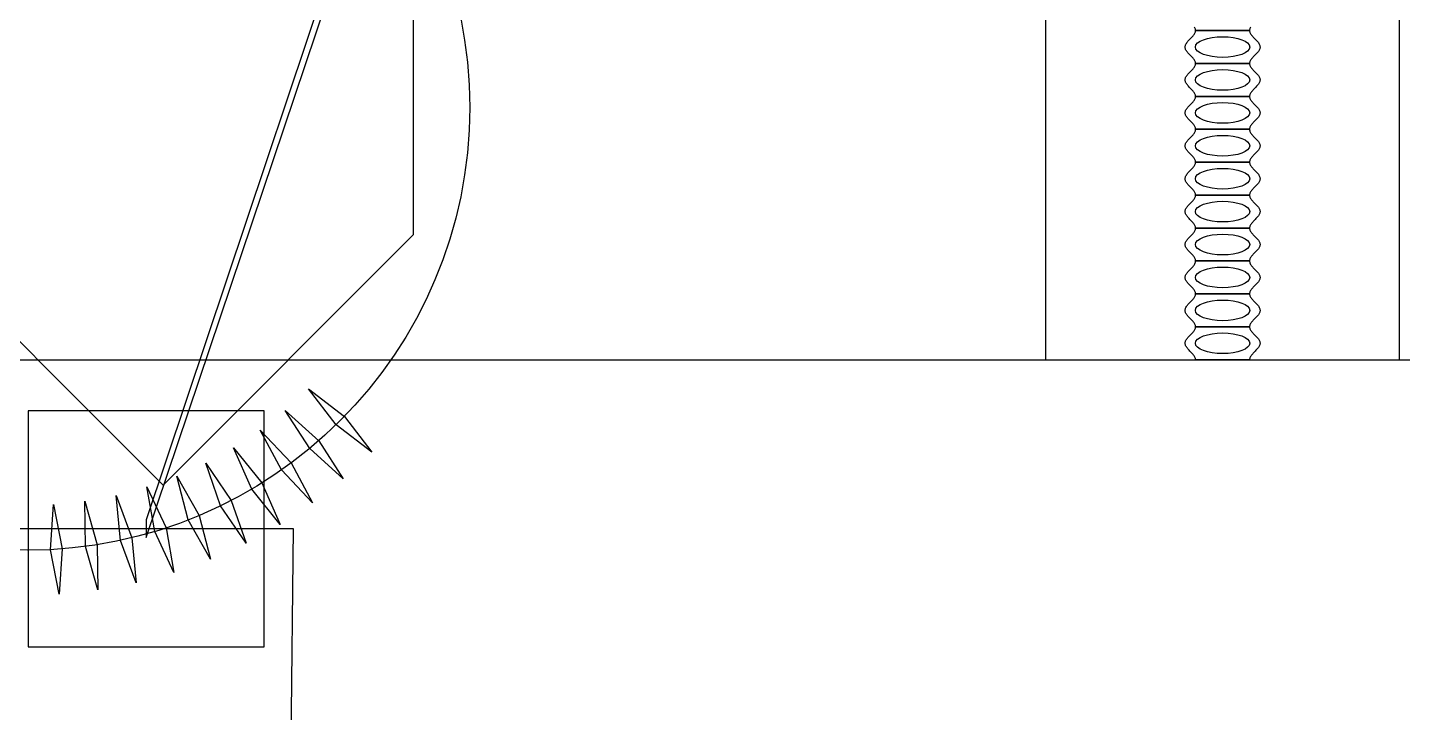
# Model space of a CAD drawing. Extents: x -148 to 112, y -1337 to 1.
# Drawn here: x -20.26 to 3.05, y -67.16 to -55.56 of the extents above; entities that cross this region are included whole.
import ezdxf

# ---------------------------------------------------------------- set-up
doc = ezdxf.new("R2010")
doc.units = 0

msp = doc.modelspace()

# ---------------------------------------------------------------- linework, layer by layer
at = {"layer": 'cure'}
msp.add_lwpolyline([(-3, -61.1868), (3, -61.1868), (3, 0.8132), (-3, 0.8132)], close=True, dxfattribs=at)
at = {"layer": 'M1_Field'}
msp.add_lwpolyline([(-31, -61.1868), (31, -61.1868), (31, 0.8132), (-31, 0.8132)], close=True, dxfattribs=at)
at = {"layer": 'M1_LD'}
msp.add_circle((-20.264, -56.914), 7.5, dxfattribs=at)
at = {"layer": 'M1_Neg'}
for points in [[(-13.9311, -50.3689), (-22.4163, -50.3689), (-26.659, -54.6116), (-17.9616, -63.309), (-13.7189, -59.0663), (-13.7189, -50.5811)], [(-0.4573, -56.1684), (-0.458, -56.157), (-0.4602, -56.1456), (-0.4638, -56.1343), (-0.4687, -56.1229), (-0.4749, -56.1115), (-0.4823, -56.1001), (-0.4907, -56.0887), (-0.5001, -56.0774), (-0.5102, -56.066), (-0.5209, -56.0546), (-0.532, -56.0432), (-0.5433, -56.0318), (-0.5547, -56.0205), (-0.566, -56.0091), (-0.5769, -55.9977), (-0.5873, -55.9863), (-0.597, -55.9749), (-0.606, -55.9636), (-0.6139, -55.9522), (-0.6207, -55.9408), (-0.6263, -55.9294), (-0.6306, -55.918), (-0.6334, -55.9067), (-0.6349, -55.8953), (-0.6349, -55.8839), (-0.6334, -55.8725), (-0.6306, -55.8612), (-0.6263, -55.8498), (-0.6207, -55.8384), (-0.6139, -55.827), (-0.606, -55.8156), (-0.597, -55.8043), (-0.5873, -55.7929), (-0.5769, -55.7815), (-0.566, -55.7701), (-0.5547, -55.7587), (-0.5433, -55.7474), (-0.532, -55.736), (-0.5209, -55.7246), (-0.5102, -55.7132), (-0.5001, -55.7018), (-0.4907, -55.6905), (-0.4823, -55.6791), (-0.4749, -55.6677), (-0.4687, -55.6563), (-0.4638, -55.6449), (-0.4602, -55.6336), (-0.458, -55.6222), (-0.4573, -55.6108), (0.4573, -55.6108), (0.458, -55.6222), (0.4602, -55.6336), (0.4638, -55.6449), (0.4687, -55.6563), (0.4749, -55.6677), (0.4823, -55.6791), (0.4907, -55.6905), (0.5001, -55.7018), (0.5102, -55.7132), (0.5209, -55.7246), (0.532, -55.736), (0.5433, -55.7474), (0.5547, -55.7587), (0.566, -55.7701), (0.5769, -55.7815), (0.5873, -55.7929), (0.597, -55.8043), (0.606, -55.8156), (0.6139, -55.827), (0.6207, -55.8384), (0.6263, -55.8498), (0.6306, -55.8612), (0.6334, -55.8725), (0.6349, -55.8839), (0.6349, -55.8953), (0.6334, -55.9067), (0.6306, -55.918), (0.6263, -55.9294), (0.6207, -55.9408), (0.6139, -55.9522), (0.606, -55.9636), (0.597, -55.9749), (0.5873, -55.9863), (0.5769, -55.9977), (0.566, -56.0091), (0.5547, -56.0205), (0.5433, -56.0318), (0.532, -56.0432), (0.5209, -56.0546), (0.5102, -56.066), (0.5001, -56.0774), (0.4907, -56.0887), (0.4823, -56.1001), (0.4749, -56.1115), (0.4687, -56.1229), (0.4638, -56.1343), (0.4602, -56.1456), (0.458, -56.157), (0.4573, -56.1684)], [(-0.4573, -56.726), (-0.458, -56.7146), (-0.4602, -56.7032), (-0.4638, -56.6919), (-0.4687, -56.6805), (-0.4749, -56.6691), (-0.4823, -56.6577), (-0.4907, -56.6463), (-0.5001, -56.635), (-0.5102, -56.6236), (-0.5209, -56.6122), (-0.532, -56.6008), (-0.5433, -56.5894), (-0.5547, -56.5781), (-0.566, -56.5667), (-0.5769, -56.5553), (-0.5873, -56.5439), (-0.597, -56.5325), (-0.606, -56.5212), (-0.6139, -56.5098), (-0.6207, -56.4984), (-0.6263, -56.487), (-0.6306, -56.4756), (-0.6334, -56.4643), (-0.6349, -56.4529), (-0.6349, -56.4415), (-0.6334, -56.4301), (-0.6306, -56.4188), (-0.6263, -56.4074), (-0.6207, -56.396), (-0.6139, -56.3846), (-0.606, -56.3732), (-0.597, -56.3619), (-0.5873, -56.3505), (-0.5769, -56.3391), (-0.566, -56.3277), (-0.5547, -56.3163), (-0.5433, -56.305), (-0.532, -56.2936), (-0.5209, -56.2822), (-0.5102, -56.2708), (-0.5001, -56.2594), (-0.4907, -56.2481), (-0.4823, -56.2367), (-0.4749, -56.2253), (-0.4687, -56.2139), (-0.4638, -56.2025), (-0.4602, -56.1912), (-0.458, -56.1798), (-0.4573, -56.1684), (0.4573, -56.1684), (0.458, -56.1798), (0.4602, -56.1912), (0.4638, -56.2025), (0.4687, -56.2139), (0.4749, -56.2253), (0.4823, -56.2367), (0.4907, -56.2481), (0.5001, -56.2594), (0.5102, -56.2708), (0.5209, -56.2822), (0.532, -56.2936), (0.5433, -56.305), (0.5547, -56.3163), (0.566, -56.3277), (0.5769, -56.3391), (0.5873, -56.3505), (0.597, -56.3619), (0.606, -56.3732), (0.6139, -56.3846), (0.6207, -56.396), (0.6263, -56.4074), (0.6306, -56.4188), (0.6334, -56.4301), (0.6349, -56.4415), (0.6349, -56.4529), (0.6334, -56.4643), (0.6306, -56.4756), (0.6263, -56.487), (0.6207, -56.4984), (0.6139, -56.5098), (0.606, -56.5212), (0.597, -56.5325), (0.5873, -56.5439), (0.5769, -56.5553), (0.566, -56.5667), (0.5547, -56.5781), (0.5433, -56.5894), (0.532, -56.6008), (0.5209, -56.6122), (0.5102, -56.6236), (0.5001, -56.635), (0.4907, -56.6463), (0.4823, -56.6577), (0.4749, -56.6691), (0.4687, -56.6805), (0.4638, -56.6919), (0.4602, -56.7032), (0.458, -56.7146), (0.4573, -56.726)], [(-0.4573, -57.2836), (-0.458, -57.2722), (-0.4602, -57.2608), (-0.4638, -57.2495), (-0.4687, -57.2381), (-0.4749, -57.2267), (-0.4823, -57.2153), (-0.4907, -57.2039), (-0.5001, -57.1926), (-0.5102, -57.1812), (-0.5209, -57.1698), (-0.532, -57.1584), (-0.5433, -57.147), (-0.5547, -57.1357), (-0.566, -57.1243), (-0.5769, -57.1129), (-0.5873, -57.1015), (-0.597, -57.0901), (-0.606, -57.0788), (-0.6139, -57.0674), (-0.6207, -57.056), (-0.6263, -57.0446), (-0.6306, -57.0332), (-0.6334, -57.0219), (-0.6349, -57.0105), (-0.6349, -56.9991), (-0.6334, -56.9877), (-0.6306, -56.9764), (-0.6263, -56.965), (-0.6207, -56.9536), (-0.6139, -56.9422), (-0.606, -56.9308), (-0.597, -56.9195), (-0.5873, -56.9081), (-0.5769, -56.8967), (-0.566, -56.8853), (-0.5547, -56.8739), (-0.5433, -56.8626), (-0.532, -56.8512), (-0.5209, -56.8398), (-0.5102, -56.8284), (-0.5001, -56.817), (-0.4907, -56.8057), (-0.4823, -56.7943), (-0.4749, -56.7829), (-0.4687, -56.7715), (-0.4638, -56.7601), (-0.4602, -56.7488), (-0.458, -56.7374), (-0.4573, -56.726), (0.4573, -56.726), (0.458, -56.7374), (0.4602, -56.7488), (0.4638, -56.7601), (0.4687, -56.7715), (0.4749, -56.7829), (0.4823, -56.7943), (0.4907, -56.8057), (0.5001, -56.817), (0.5102, -56.8284), (0.5209, -56.8398), (0.532, -56.8512), (0.5433, -56.8626), (0.5547, -56.8739), (0.566, -56.8853), (0.5769, -56.8967), (0.5873, -56.9081), (0.597, -56.9195), (0.606, -56.9308), (0.6139, -56.9422), (0.6207, -56.9536), (0.6263, -56.965), (0.6306, -56.9764), (0.6334, -56.9877), (0.6349, -56.9991), (0.6349, -57.0105), (0.6334, -57.0219), (0.6306, -57.0332), (0.6263, -57.0446), (0.6207, -57.056), (0.6139, -57.0674), (0.606, -57.0788), (0.597, -57.0901), (0.5873, -57.1015), (0.5769, -57.1129), (0.566, -57.1243), (0.5547, -57.1357), (0.5433, -57.147), (0.532, -57.1584), (0.5209, -57.1698), (0.5102, -57.1812), (0.5001, -57.1926), (0.4907, -57.2039), (0.4823, -57.2153), (0.4749, -57.2267), (0.4687, -57.2381), (0.4638, -57.2495), (0.4602, -57.2608), (0.458, -57.2722), (0.4573, -57.2836)], [(-0.4573, -57.8412), (-0.458, -57.8298), (-0.4602, -57.8184), (-0.4638, -57.8071), (-0.4687, -57.7957), (-0.4749, -57.7843), (-0.4823, -57.7729), (-0.4907, -57.7615), (-0.5001, -57.7502), (-0.5102, -57.7388), (-0.5209, -57.7274), (-0.532, -57.716), (-0.5433, -57.7046), (-0.5547, -57.6933), (-0.566, -57.6819), (-0.5769, -57.6705), (-0.5873, -57.6591), (-0.597, -57.6477), (-0.606, -57.6364), (-0.6139, -57.625), (-0.6207, -57.6136), (-0.6263, -57.6022), (-0.6306, -57.5908), (-0.6334, -57.5795), (-0.6349, -57.5681), (-0.6349, -57.5567), (-0.6334, -57.5453), (-0.6306, -57.534), (-0.6263, -57.5226), (-0.6207, -57.5112), (-0.6139, -57.4998), (-0.606, -57.4884), (-0.597, -57.4771), (-0.5873, -57.4657), (-0.5769, -57.4543), (-0.566, -57.4429), (-0.5547, -57.4315), (-0.5433, -57.4202), (-0.532, -57.4088), (-0.5209, -57.3974), (-0.5102, -57.386), (-0.5001, -57.3746), (-0.4907, -57.3633), (-0.4823, -57.3519), (-0.4749, -57.3405), (-0.4687, -57.3291), (-0.4638, -57.3177), (-0.4602, -57.3064), (-0.458, -57.295), (-0.4573, -57.2836), (0.4573, -57.2836), (0.458, -57.295), (0.4602, -57.3064), (0.4638, -57.3177), (0.4687, -57.3291), (0.4749, -57.3405), (0.4823, -57.3519), (0.4907, -57.3633), (0.5001, -57.3746), (0.5102, -57.386), (0.5209, -57.3974), (0.532, -57.4088), (0.5433, -57.4202), (0.5547, -57.4315), (0.566, -57.4429), (0.5769, -57.4543), (0.5873, -57.4657), (0.597, -57.4771), (0.606, -57.4884), (0.6139, -57.4998), (0.6207, -57.5112), (0.6263, -57.5226), (0.6306, -57.534), (0.6334, -57.5453), (0.6349, -57.5567), (0.6349, -57.5681), (0.6334, -57.5795), (0.6306, -57.5908), (0.6263, -57.6022), (0.6207, -57.6136), (0.6139, -57.625), (0.606, -57.6364), (0.597, -57.6477), (0.5873, -57.6591), (0.5769, -57.6705), (0.566, -57.6819), (0.5547, -57.6933), (0.5433, -57.7046), (0.532, -57.716), (0.5209, -57.7274), (0.5102, -57.7388), (0.5001, -57.7502), (0.4907, -57.7615), (0.4823, -57.7729), (0.4749, -57.7843), (0.4687, -57.7957), (0.4638, -57.8071), (0.4602, -57.8184), (0.458, -57.8298), (0.4573, -57.8412)], [(-0.4573, -58.3988), (-0.458, -58.3874), (-0.4602, -58.376), (-0.4638, -58.3647), (-0.4687, -58.3533), (-0.4749, -58.3419), (-0.4823, -58.3305), (-0.4907, -58.3191), (-0.5001, -58.3078), (-0.5102, -58.2964), (-0.5209, -58.285), (-0.532, -58.2736), (-0.5433, -58.2622), (-0.5547, -58.2509), (-0.566, -58.2395), (-0.5769, -58.2281), (-0.5873, -58.2167), (-0.597, -58.2053), (-0.606, -58.194), (-0.6139, -58.1826), (-0.6207, -58.1712), (-0.6263, -58.1598), (-0.6306, -58.1484), (-0.6334, -58.1371), (-0.6349, -58.1257), (-0.6349, -58.1143), (-0.6334, -58.1029), (-0.6306, -58.0916), (-0.6263, -58.0802), (-0.6207, -58.0688), (-0.6139, -58.0574), (-0.606, -58.046), (-0.597, -58.0347), (-0.5873, -58.0233), (-0.5769, -58.0119), (-0.566, -58.0005), (-0.5547, -57.9891), (-0.5433, -57.9778), (-0.532, -57.9664), (-0.5209, -57.955), (-0.5102, -57.9436), (-0.5001, -57.9322), (-0.4907, -57.9209), (-0.4823, -57.9095), (-0.4749, -57.8981), (-0.4687, -57.8867), (-0.4638, -57.8753), (-0.4602, -57.864), (-0.458, -57.8526), (-0.4573, -57.8412), (0.4573, -57.8412), (0.458, -57.8526), (0.4602, -57.864), (0.4638, -57.8753), (0.4687, -57.8867), (0.4749, -57.8981), (0.4823, -57.9095), (0.4907, -57.9209), (0.5001, -57.9322), (0.5102, -57.9436), (0.5209, -57.955), (0.532, -57.9664), (0.5433, -57.9778), (0.5547, -57.9891), (0.566, -58.0005), (0.5769, -58.0119), (0.5873, -58.0233), (0.597, -58.0347), (0.606, -58.046), (0.6139, -58.0574), (0.6207, -58.0688), (0.6263, -58.0802), (0.6306, -58.0916), (0.6334, -58.1029), (0.6349, -58.1143), (0.6349, -58.1257), (0.6334, -58.1371), (0.6306, -58.1484), (0.6263, -58.1598), (0.6207, -58.1712), (0.6139, -58.1826), (0.606, -58.194), (0.597, -58.2053), (0.5873, -58.2167), (0.5769, -58.2281), (0.566, -58.2395), (0.5547, -58.2509), (0.5433, -58.2622), (0.532, -58.2736), (0.5209, -58.285), (0.5102, -58.2964), (0.5001, -58.3078), (0.4907, -58.3191), (0.4823, -58.3305), (0.4749, -58.3419), (0.4687, -58.3533), (0.4638, -58.3647), (0.4602, -58.376), (0.458, -58.3874), (0.4573, -58.3988)], [(-0.4573, -58.9564), (-0.458, -58.945), (-0.4602, -58.9336), (-0.4638, -58.9223), (-0.4687, -58.9109), (-0.4749, -58.8995), (-0.4823, -58.8881), (-0.4907, -58.8767), (-0.5001, -58.8654), (-0.5102, -58.854), (-0.5209, -58.8426), (-0.532, -58.8312), (-0.5433, -58.8198), (-0.5547, -58.8085), (-0.566, -58.7971), (-0.5769, -58.7857), (-0.5873, -58.7743), (-0.597, -58.7629), (-0.606, -58.7516), (-0.6139, -58.7402), (-0.6207, -58.7288), (-0.6263, -58.7174), (-0.6306, -58.706), (-0.6334, -58.6947), (-0.6349, -58.6833), (-0.6349, -58.6719), (-0.6334, -58.6605), (-0.6306, -58.6492), (-0.6263, -58.6378), (-0.6207, -58.6264), (-0.6139, -58.615), (-0.606, -58.6036), (-0.597, -58.5923), (-0.5873, -58.5809), (-0.5769, -58.5695), (-0.566, -58.5581), (-0.5547, -58.5467), (-0.5433, -58.5354), (-0.532, -58.524), (-0.5209, -58.5126), (-0.5102, -58.5012), (-0.5001, -58.4898), (-0.4907, -58.4785), (-0.4823, -58.4671), (-0.4749, -58.4557), (-0.4687, -58.4443), (-0.4638, -58.4329), (-0.4602, -58.4216), (-0.458, -58.4102), (-0.4573, -58.3988), (0.4573, -58.3988), (0.458, -58.4102), (0.4602, -58.4216), (0.4638, -58.4329), (0.4687, -58.4443), (0.4749, -58.4557), (0.4823, -58.4671), (0.4907, -58.4785), (0.5001, -58.4898), (0.5102, -58.5012), (0.5209, -58.5126), (0.532, -58.524), (0.5433, -58.5354), (0.5547, -58.5467), (0.566, -58.5581), (0.5769, -58.5695), (0.5873, -58.5809), (0.597, -58.5923), (0.606, -58.6036), (0.6139, -58.615), (0.6207, -58.6264), (0.6263, -58.6378), (0.6306, -58.6492), (0.6334, -58.6605), (0.6349, -58.6719), (0.6349, -58.6833), (0.6334, -58.6947), (0.6306, -58.706), (0.6263, -58.7174), (0.6207, -58.7288), (0.6139, -58.7402), (0.606, -58.7516), (0.597, -58.7629), (0.5873, -58.7743), (0.5769, -58.7857), (0.566, -58.7971), (0.5547, -58.8085), (0.5433, -58.8198), (0.532, -58.8312), (0.5209, -58.8426), (0.5102, -58.854), (0.5001, -58.8654), (0.4907, -58.8767), (0.4823, -58.8881), (0.4749, -58.8995), (0.4687, -58.9109), (0.4638, -58.9223), (0.4602, -58.9336), (0.458, -58.945), (0.4573, -58.9564)], [(-0.4573, -59.514), (-0.458, -59.5026), (-0.4602, -59.4912), (-0.4638, -59.4799), (-0.4687, -59.4685), (-0.4749, -59.4571), (-0.4823, -59.4457), (-0.4907, -59.4343), (-0.5001, -59.423), (-0.5102, -59.4116), (-0.5209, -59.4002), (-0.532, -59.3888), (-0.5433, -59.3774), (-0.5547, -59.3661), (-0.566, -59.3547), (-0.5769, -59.3433), (-0.5873, -59.3319), (-0.597, -59.3205), (-0.606, -59.3092), (-0.6139, -59.2978), (-0.6207, -59.2864), (-0.6263, -59.275), (-0.6306, -59.2636), (-0.6334, -59.2523), (-0.6349, -59.2409), (-0.6349, -59.2295), (-0.6334, -59.2181), (-0.6306, -59.2068), (-0.6263, -59.1954), (-0.6207, -59.184), (-0.6139, -59.1726), (-0.606, -59.1612), (-0.597, -59.1499), (-0.5873, -59.1385), (-0.5769, -59.1271), (-0.566, -59.1157), (-0.5547, -59.1043), (-0.5433, -59.093), (-0.532, -59.0816), (-0.5209, -59.0702), (-0.5102, -59.0588), (-0.5001, -59.0474), (-0.4907, -59.0361), (-0.4823, -59.0247), (-0.4749, -59.0133), (-0.4687, -59.0019), (-0.4638, -58.9905), (-0.4602, -58.9792), (-0.458, -58.9678), (-0.4573, -58.9564), (0.4573, -58.9564), (0.458, -58.9678), (0.4602, -58.9792), (0.4638, -58.9905), (0.4687, -59.0019), (0.4749, -59.0133), (0.4823, -59.0247), (0.4907, -59.0361), (0.5001, -59.0474), (0.5102, -59.0588), (0.5209, -59.0702), (0.532, -59.0816), (0.5433, -59.093), (0.5547, -59.1043), (0.566, -59.1157), (0.5769, -59.1271), (0.5873, -59.1385), (0.597, -59.1499), (0.606, -59.1612), (0.6139, -59.1726), (0.6207, -59.184), (0.6263, -59.1954), (0.6306, -59.2068), (0.6334, -59.2181), (0.6349, -59.2295), (0.6349, -59.2409), (0.6334, -59.2523), (0.6306, -59.2636), (0.6263, -59.275), (0.6207, -59.2864), (0.6139, -59.2978), (0.606, -59.3092), (0.597, -59.3205), (0.5873, -59.3319), (0.5769, -59.3433), (0.566, -59.3547), (0.5547, -59.3661), (0.5433, -59.3774), (0.532, -59.3888), (0.5209, -59.4002), (0.5102, -59.4116), (0.5001, -59.423), (0.4907, -59.4343), (0.4823, -59.4457), (0.4749, -59.4571), (0.4687, -59.4685), (0.4638, -59.4799), (0.4602, -59.4912), (0.458, -59.5026), (0.4573, -59.514)], [(-0.4573, -60.0716), (-0.458, -60.0602), (-0.4602, -60.0488), (-0.4638, -60.0375), (-0.4687, -60.0261), (-0.4749, -60.0147), (-0.4823, -60.0033), (-0.4907, -59.9919), (-0.5001, -59.9806), (-0.5102, -59.9692), (-0.5209, -59.9578), (-0.532, -59.9464), (-0.5433, -59.935), (-0.5547, -59.9237), (-0.566, -59.9123), (-0.5769, -59.9009), (-0.5873, -59.8895), (-0.597, -59.8781), (-0.606, -59.8668), (-0.6139, -59.8554), (-0.6207, -59.844), (-0.6263, -59.8326), (-0.6306, -59.8212), (-0.6334, -59.8099), (-0.6349, -59.7985), (-0.6349, -59.7871), (-0.6334, -59.7757), (-0.6306, -59.7644), (-0.6263, -59.753), (-0.6207, -59.7416), (-0.6139, -59.7302), (-0.606, -59.7188), (-0.597, -59.7075), (-0.5873, -59.6961), (-0.5769, -59.6847), (-0.566, -59.6733), (-0.5547, -59.6619), (-0.5433, -59.6506), (-0.532, -59.6392), (-0.5209, -59.6278), (-0.5102, -59.6164), (-0.5001, -59.605), (-0.4907, -59.5937), (-0.4823, -59.5823), (-0.4749, -59.5709), (-0.4687, -59.5595), (-0.4638, -59.5481), (-0.4602, -59.5368), (-0.458, -59.5254), (-0.4573, -59.514), (0.4573, -59.514), (0.458, -59.5254), (0.4602, -59.5368), (0.4638, -59.5481), (0.4687, -59.5595), (0.4749, -59.5709), (0.4823, -59.5823), (0.4907, -59.5937), (0.5001, -59.605), (0.5102, -59.6164), (0.5209, -59.6278), (0.532, -59.6392), (0.5433, -59.6506), (0.5547, -59.6619), (0.566, -59.6733), (0.5769, -59.6847), (0.5873, -59.6961), (0.597, -59.7075), (0.606, -59.7188), (0.6139, -59.7302), (0.6207, -59.7416), (0.6263, -59.753), (0.6306, -59.7644), (0.6334, -59.7757), (0.6349, -59.7871), (0.6349, -59.7985), (0.6334, -59.8099), (0.6306, -59.8212), (0.6263, -59.8326), (0.6207, -59.844), (0.6139, -59.8554), (0.606, -59.8668), (0.597, -59.8781), (0.5873, -59.8895), (0.5769, -59.9009), (0.566, -59.9123), (0.5547, -59.9237), (0.5433, -59.935), (0.532, -59.9464), (0.5209, -59.9578), (0.5102, -59.9692), (0.5001, -59.9806), (0.4907, -59.9919), (0.4823, -60.0033), (0.4749, -60.0147), (0.4687, -60.0261), (0.4638, -60.0375), (0.4602, -60.0488), (0.458, -60.0602), (0.4573, -60.0716)], [(-0.4573, -60.6292), (-0.458, -60.6178), (-0.4602, -60.6064), (-0.4638, -60.5951), (-0.4687, -60.5837), (-0.4749, -60.5723), (-0.4823, -60.5609), (-0.4907, -60.5495), (-0.5001, -60.5382), (-0.5102, -60.5268), (-0.5209, -60.5154), (-0.532, -60.504), (-0.5433, -60.4926), (-0.5547, -60.4813), (-0.566, -60.4699), (-0.5769, -60.4585), (-0.5873, -60.4471), (-0.597, -60.4357), (-0.606, -60.4244), (-0.6139, -60.413), (-0.6207, -60.4016), (-0.6263, -60.3902), (-0.6306, -60.3788), (-0.6334, -60.3675), (-0.6349, -60.3561), (-0.6349, -60.3447), (-0.6334, -60.3333), (-0.6306, -60.322), (-0.6263, -60.3106), (-0.6207, -60.2992), (-0.6139, -60.2878), (-0.606, -60.2764), (-0.597, -60.2651), (-0.5873, -60.2537), (-0.5769, -60.2423), (-0.566, -60.2309), (-0.5547, -60.2195), (-0.5433, -60.2082), (-0.532, -60.1968), (-0.5209, -60.1854), (-0.5102, -60.174), (-0.5001, -60.1626), (-0.4907, -60.1513), (-0.4823, -60.1399), (-0.4749, -60.1285), (-0.4687, -60.1171), (-0.4638, -60.1057), (-0.4602, -60.0944), (-0.458, -60.083), (-0.4573, -60.0716), (0.4573, -60.0716), (0.458, -60.083), (0.4602, -60.0944), (0.4638, -60.1057), (0.4687, -60.1171), (0.4749, -60.1285), (0.4823, -60.1399), (0.4907, -60.1513), (0.5001, -60.1626), (0.5102, -60.174), (0.5209, -60.1854), (0.532, -60.1968), (0.5433, -60.2082), (0.5547, -60.2195), (0.566, -60.2309), (0.5769, -60.2423), (0.5873, -60.2537), (0.597, -60.2651), (0.606, -60.2764), (0.6139, -60.2878), (0.6207, -60.2992), (0.6263, -60.3106), (0.6306, -60.322), (0.6334, -60.3333), (0.6349, -60.3447), (0.6349, -60.3561), (0.6334, -60.3675), (0.6306, -60.3788), (0.6263, -60.3902), (0.6207, -60.4016), (0.6139, -60.413), (0.606, -60.4244), (0.597, -60.4357), (0.5873, -60.4471), (0.5769, -60.4585), (0.566, -60.4699), (0.5547, -60.4813), (0.5433, -60.4926), (0.532, -60.504), (0.5209, -60.5154), (0.5102, -60.5268), (0.5001, -60.5382), (0.4907, -60.5495), (0.4823, -60.5609), (0.4749, -60.5723), (0.4687, -60.5837), (0.4638, -60.5951), (0.4602, -60.6064), (0.458, -60.6178), (0.4573, -60.6292)], [(-0.4573, -61.1868), (-0.458, -61.1754), (-0.4602, -61.164), (-0.4638, -61.1527), (-0.4687, -61.1413), (-0.4749, -61.1299), (-0.4823, -61.1185), (-0.4907, -61.1071), (-0.5001, -61.0958), (-0.5102, -61.0844), (-0.5209, -61.073), (-0.532, -61.0616), (-0.5433, -61.0502), (-0.5547, -61.0389), (-0.566, -61.0275), (-0.5769, -61.0161), (-0.5873, -61.0047), (-0.597, -60.9933), (-0.606, -60.982), (-0.6139, -60.9706), (-0.6207, -60.9592), (-0.6263, -60.9478), (-0.6306, -60.9364), (-0.6334, -60.9251), (-0.6349, -60.9137), (-0.6349, -60.9023), (-0.6334, -60.8909), (-0.6306, -60.8796), (-0.6263, -60.8682), (-0.6207, -60.8568), (-0.6139, -60.8454), (-0.606, -60.834), (-0.597, -60.8227), (-0.5873, -60.8113), (-0.5769, -60.7999), (-0.566, -60.7885), (-0.5547, -60.7771), (-0.5433, -60.7658), (-0.532, -60.7544), (-0.5209, -60.743), (-0.5102, -60.7316), (-0.5001, -60.7202), (-0.4907, -60.7089), (-0.4823, -60.6975), (-0.4749, -60.6861), (-0.4687, -60.6747), (-0.4638, -60.6633), (-0.4602, -60.652), (-0.458, -60.6406), (-0.4573, -60.6292), (0.4573, -60.6292), (0.458, -60.6406), (0.4602, -60.652), (0.4638, -60.6633), (0.4687, -60.6747), (0.4749, -60.6861), (0.4823, -60.6975), (0.4907, -60.7089), (0.5001, -60.7202), (0.5102, -60.7316), (0.5209, -60.743), (0.532, -60.7544), (0.5433, -60.7658), (0.5547, -60.7771), (0.566, -60.7885), (0.5769, -60.7999), (0.5873, -60.8113), (0.597, -60.8227), (0.606, -60.834), (0.6139, -60.8454), (0.6207, -60.8568), (0.6263, -60.8682), (0.6306, -60.8796), (0.6334, -60.8909), (0.6349, -60.9023), (0.6349, -60.9137), (0.6334, -60.9251), (0.6306, -60.9364), (0.6263, -60.9478), (0.6207, -60.9592), (0.6139, -60.9706), (0.606, -60.982), (0.597, -60.9933), (0.5873, -61.0047), (0.5769, -61.0161), (0.566, -61.0275), (0.5547, -61.0389), (0.5433, -61.0502), (0.532, -61.0616), (0.5209, -61.073), (0.5102, -61.0844), (0.5001, -61.0958), (0.4907, -61.1071), (0.4823, -61.1185), (0.4749, -61.1299), (0.4687, -61.1413), (0.4638, -61.1527), (0.4602, -61.164), (0.458, -61.1754), (0.4573, -61.1868)]]:
    msp.add_lwpolyline(points, close=True, dxfattribs=at)
msp.add_lwpolyline([(0.4749, -55.5539), (0.4687, -55.5653), (0.4638, -55.5767), (0.4602, -55.588), (0.458, -55.5994), (0.4573, -55.6108), (-0.4573, -55.6108), (-0.458, -55.5994), (-0.4602, -55.588), (-0.4638, -55.5767), (-0.4687, -55.5653), (-0.4749, -55.5539)], dxfattribs=at)
at = {"layer": 'M1_Pos_holes'}
for points in [[(-15.0314, -62.288), (-15.4978, -61.6802), (-14.8899, -62.1466), (-14.4236, -62.7544)], [(-15.4776, -62.6889), (-15.8939, -62.0458), (-15.3253, -62.5593), (-14.909, -63.2024)], [(-15.9544, -63.053), (-16.318, -62.3786), (-15.7922, -62.9359), (-15.4286, -63.6102)], [(-16.4588, -63.3777), (-16.7673, -62.6765), (-16.2878, -63.274), (-15.9792, -63.9752)], [(-16.9875, -63.6612), (-17.239, -62.9375), (-16.8088, -63.5714), (-16.5572, -64.2951)], [(-17.5372, -63.9014), (-17.73, -63.16), (-17.3518, -63.8262), (-17.159, -64.5677)], [(-18.1043, -64.097), (-18.2373, -63.3425), (-17.9135, -64.0368), (-17.7805, -64.7913)], [(-19.8736, -64.4045), (-19.8235, -63.64), (-19.674, -64.3914), (-19.7242, -65.1559)], [(-19.2763, -64.3493), (-19.2874, -63.5833), (-19.0784, -64.3203), (-19.0673, -65.0864)], [(-18.6852, -64.2466), (-18.7575, -63.4839), (-18.4903, -64.2019), (-18.418, -64.9646)]]:
    msp.add_lwpolyline(points, close=True, dxfattribs=at)
for centre in [(0, -55.8896), (0, -56.4472), (0, -57.0048), (0, -57.5624), (0, -58.12), (0, -58.6776), (0, -59.2352), (0, -59.7928), (0, -60.3504), (0, -60.908)]:
    msp.add_ellipse(centre, major_axis=(-0.4609, 0), ratio=0.3807, dxfattribs=at)
at = {"layer": 'M2_undercutMsk'}
msp.add_lwpolyline([(-3, -61.1868), (3, -61.1868), (3, 0.8132), (-3, 0.8132)], close=True, dxfattribs=at)
at = {"layer": 'metal'}
for points in [[(-13.75, -50.85), (-13.75, -50.55), (-13.825, -50.55), (-13.825, -50.7), (-18.25, -63.9), (-18.25, -64.2)], [(-16.25, -62.05), (-20.25, -62.05), (-20.25, -66.05), (-16.25, -66.05)]]:
    msp.add_lwpolyline(points, close=True, dxfattribs=at)
at = {"layer": 'metal_BB'}
for points in [[(-16.25, -62.05), (-20.25, -62.05), (-20.25, -66.05), (-16.25, -66.05)], [(-20.75, -64.05), (-19.5, -175.9), (-123, -175.9), (-123, -540.9), (100.75, -542.15), (100.75, -537.15), (-120.5, -538.4), (-120.5, -178.4), (-17, -178.4), (-15.75, -64.05), (-20.75, -64.05)]]:
    msp.add_lwpolyline(points, close=True, dxfattribs=at)

doc.saveas('drawing.dxf')
